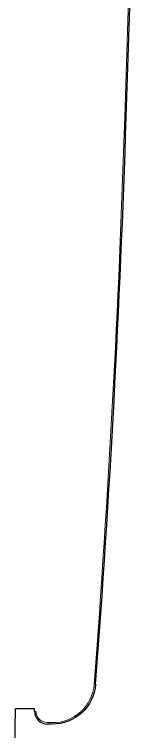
# Model space of a CAD drawing. Extents: x 2536801 to 2538856, y 7112140 to 7131569.
# Drawn here: x 2537955.8 to 2538011.2, y 7125757.8 to 7126090.9 of the extents above; entities that cross this region are included whole.
import ezdxf

# ---------------------------------------------------------------- set-up
doc = ezdxf.new("R2010")
doc.units = 0
doc.header["$LTSCALE"] = 100
doc.header["$MEASUREMENT"] = 0
for name, color, linetype, lineweight in [('D_BOC_FR', 3, 'Continuous', 13), ('D_DRVWY_1', 6, 'Continuous', 30), ('D_FOC_FR', 3, 'Continuous', 30)]:
    doc.layers.add(name, color=color, linetype=linetype, lineweight=lineweight)

msp = doc.modelspace()

# ---------------------------------------------------------------- linework, layer by layer
at = {"layer": 'D_BOC_FR', "lineweight": 0}
msp.add_line((2538007.05, 7126043.28), (2538008.8, 7126098.13), dxfattribs=at)
msp.add_arc((2532012.76, 7126234.27), 5997.33, 355.653524, 358.175028, dxfattribs=at)
at = {"layer": 'D_DRVWY_1'}
for p, q in [((2537955.78, 7125734.61), (2537956.31, 7125768.44)), ((2537965.16, 7125768.47), (2537956.31, 7125768.44)), ((2537965.16, 7125767.35), (2537965.16, 7125768.47)), ((2537973.27, 7125761.34), (2537971.07, 7125761.37))]:
    msp.add_line(p, q, dxfattribs=at)
at = {"layer": 'D_DRVWY_1', "lineweight": 0}
msp.add_line((2537973.28, 7125762.01), (2537971.08, 7125762.04), dxfattribs=at)
at = {"layer": 'D_DRVWY_1', "extrusion": (0, 0, -1)}
msp.add_arc((-2537973.58, 7125781.34), 20, 184.3453, 270.8901, dxfattribs=at)
at = {"layer": 'D_DRVWY_1', "lineweight": 0, "extrusion": (0, 0, -1)}
msp.add_arc((-2537973.58, 7125781.34), 19.33, 184.3453, 270.8901, dxfattribs=at)
at = {"layer": 'D_DRVWY_1'}
msp.add_arc((2537971.16, 7125767.37), 6, 180.2299, 269.1099, dxfattribs=at)
at = {"layer": 'D_DRVWY_1', "lineweight": 0}
msp.add_arc((2537971.16, 7125767.37), 5.33, 180.2299, 269.1099, dxfattribs=at)
at = {"layer": 'D_FOC_FR'}
msp.add_line((2538007.72, 7126043.26), (2538011.18, 7126151.65), dxfattribs=at)
msp.add_arc((2532012.76, 7126234.27), 5998, 355.654714, 358.175028, dxfattribs=at)

doc.saveas('drawing.dxf')
